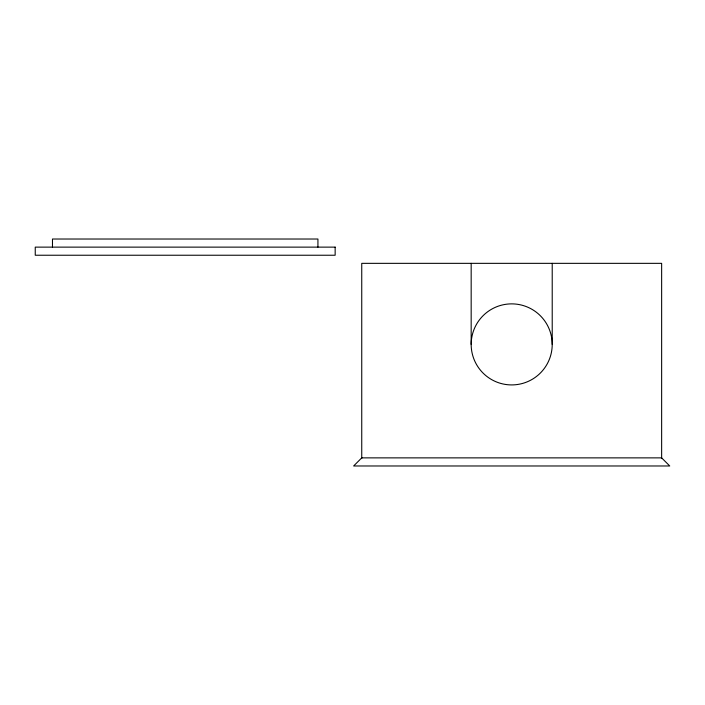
<?xml version="1.0" encoding="UTF-8"?>
<svg xmlns="http://www.w3.org/2000/svg" width="705" height="705" viewBox="0 0 705 705"><rect width="100%" height="100%" fill="white"/><g stroke="black" fill="none" stroke-linecap="round" stroke-linejoin="round"><path stroke-width="1.06" d="M661.642 458.268L661.642 263.344L361.744 263.344L361.744 458.268M552.218 263.344L552.218 344.392A40.529 40.529 0 0 1 491.429 379.493A40.529 40.529 0 0 1 491.429 309.301A40.529 40.529 0 0 1 552.218 344.392M471.169 263.344L471.169 344.392M317.929 247.129L317.929 239.021L52.478 239.021L52.478 247.129M361.744 457.871L353.637 465.979L669.75 465.979L661.642 457.871L361.744 457.871M335.148 247.129L35.25 247.129L35.25 255.236L335.148 255.236L335.148 247.129"/></g></svg>
